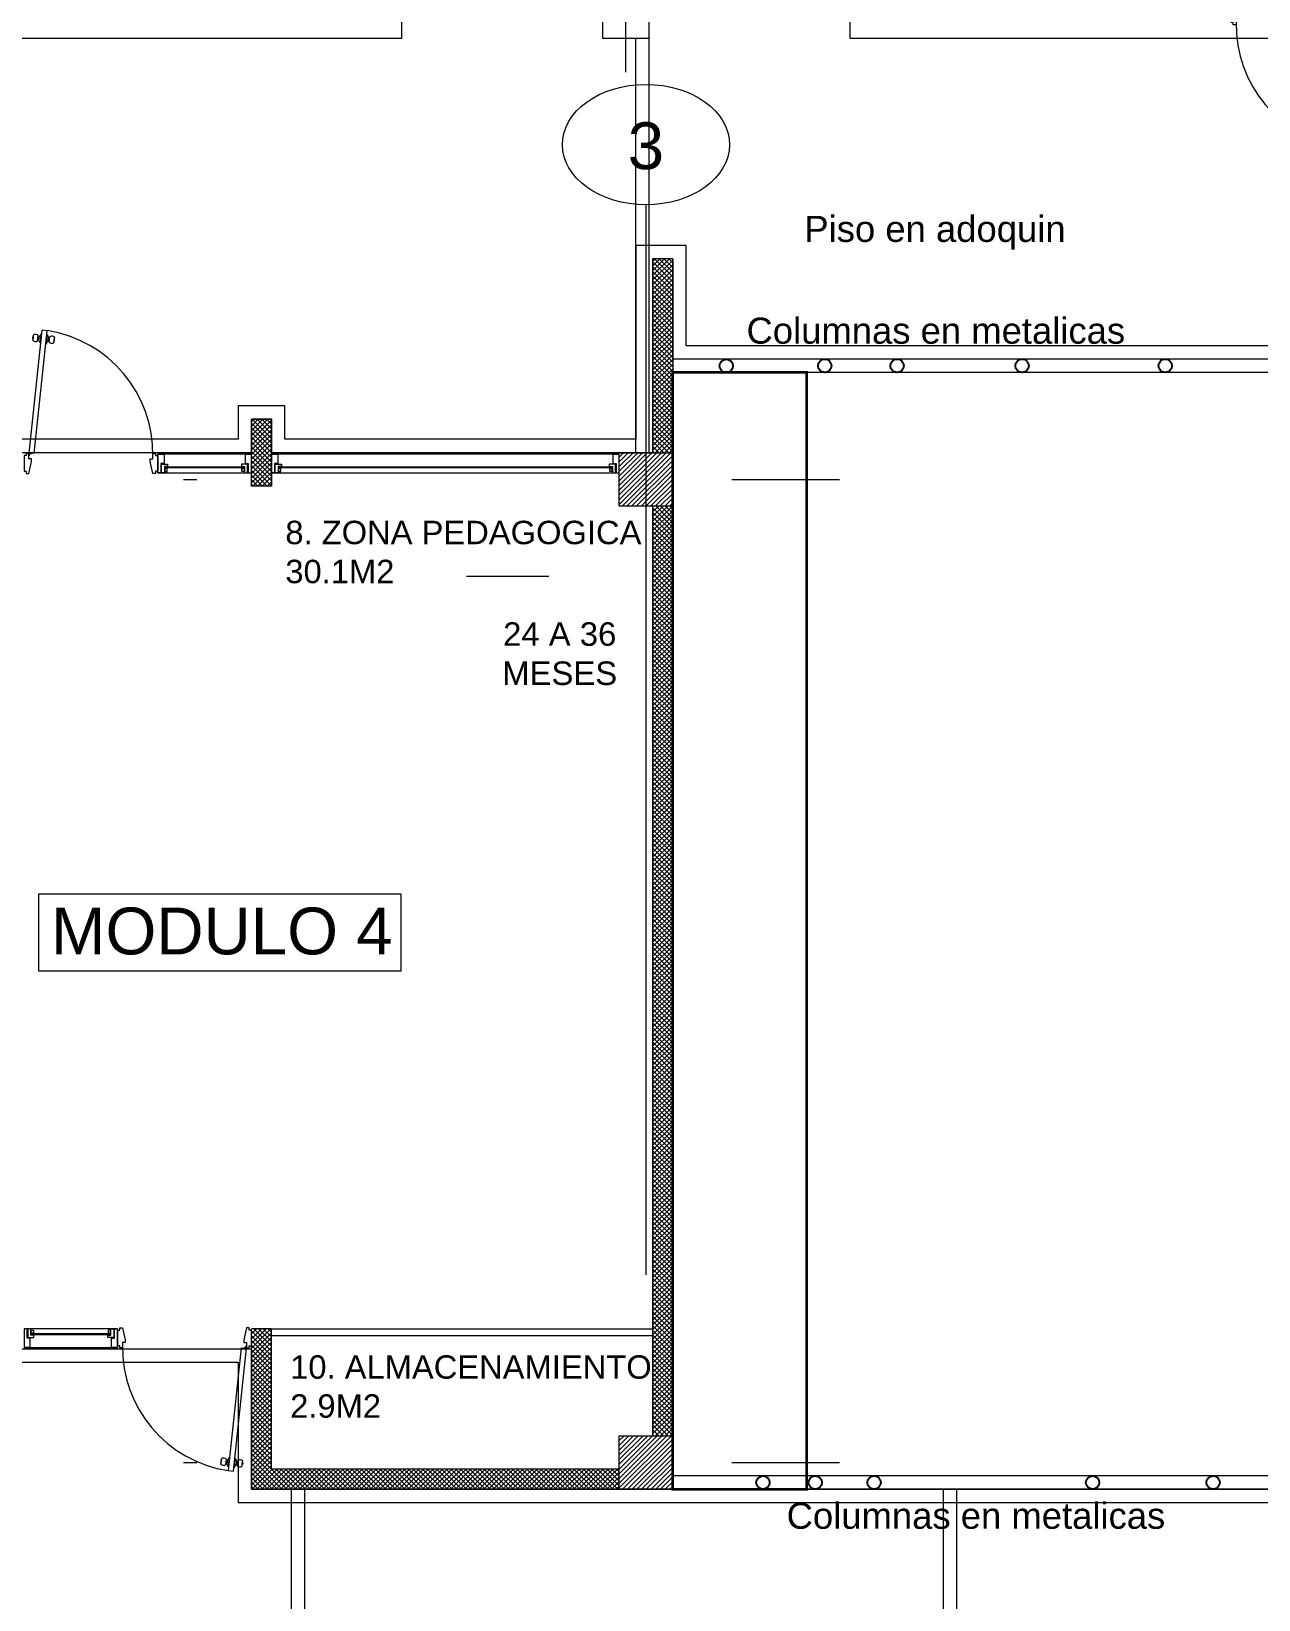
# Model space of a CAD drawing. Extents: x 98839 to 99031, y 101876 to 101926.
# Drawn here: x 98868.91 to 98878.09, y 101897.92 to 101909.65 of the extents above; entities that cross this region are included whole.
import ezdxf
from ezdxf import colors
from ezdxf.entities.mleader import LeaderData, LeaderLine
from ezdxf.enums import TextEntityAlignment as Align
from ezdxf.math import Vec2, Vec3

# ---------------------------------------------------------------- set-up
doc = ezdxf.new("R2010")
doc.units = 0
doc.header["$LTSCALE"] = 8
doc.header["$MEASUREMENT"] = 0
doc.linetypes.add('DASHDOTX2', pattern=[2, 1, -0.5, 0, -0.5])
doc.linetypes.add('HIDDEN', pattern=[0.375, 0.25, -0.125])
doc.layers.get('0').update_dxf_attribs({"linetype": 'CONTINUOUS', "lineweight": 9})
for name, color, linetype, lineweight in [('5- 0.18 (muebles fijos)', 3, 'CONTINUOUS', 18), ('A_ACHU-1', 253, 'CONTINUOUS', 0), ('A_CARP-MAD', 46, 'CONTINUOUS', 18), ('A_CARP-MET', 126, 'CONTINUOUS', 18), ('A_CLRA-YESO', 71, 'CONTINUOUS', 18), ('A_COLS', 1, 'CONTINUOUS', 20), ('A_EJES', 75, 'DASHDOTX2', 5), ('A_MUEB-ARCH', 64, 'CONTINUOUS', 15), ('A_MURO', 7, 'CONTINUOUS', 20), ('A_PISO', 250, 'CONTINUOUS', 0), ('A_PISO-ACHU', 251, 'CONTINUOUS', 0), ('A_PISO-GRAN', 250, 'CONTINUOUS', 0), ('A_PLAN-4', 4, 'CONTINUOUS', 25), ('A_PROY', 16, 'HIDDEN', 5), ('A_PUER', 134, 'CONTINUOUS', 18), ('A_TEXT', 154, 'CONTINUOUS', 0), ('A_TEXT-IDEN', 5, 'CONTINUOUS', 18), ('A_TEXT-NOTA', 53, 'CONTINUOUS', 20), ('A_TEXT-SIMB', 195, 'CONTINUOUS', 20), ('A_VENT', 124, 'CONTINUOUS', 18)]:
    doc.layers.add(name, color=color, linetype=linetype, lineweight=lineweight)
doc.styles.add('ARIAL', font='arial.ttf')
doc.styles.add('DIM', font='arial.ttf')
pattern_1 = [(45, (0, 0), (-0.0176776695297, 0.0176776695297), []), (135, (0, 0), (-0.0176776695297, -0.0176776695297), [])]

# ---------------------------------------------------------------- blocks, each defined once
blk = doc.blocks.new('EJE')
at = {"layer": 'A_TEXT-SIMB'}
blk.add_ellipse((0, 0), major_axis=(-0.625, 0), ratio=0.72, dxfattribs=at)
at = {"layer": 'A_TEXT-IDEN', "style": 'ARIAL'}
blk.add_attdef('EJE', text='', height=0.35, dxfattribs=at).set_placement((0, -0.184), align=Align.CENTER)
blk = doc.blocks.new('_Open30')
at = {"color": 0, "linetype": 'ByBlock', "lineweight": -2}
for p, q in [((-1, 0.268), (0, 0)), ((0, 0), (-1, -0.268)), ((0, 0), (-1, 0))]:
    blk.add_line(p, q, dxfattribs=at)
blk = doc.blocks.new('puerta mad 1mt')
at = {"layer": '5- 0.18 (muebles fijos)'}
blk.add_line((0.155, 0.99), (0.155, 0.99), dxfattribs=at)
at = {"layer": 'A_ACHU-1'}
for p, q in [((0.048, 0.934), (0.049, 0.946)), ((0.049, 0.946), (0.052, 0.945)), ((0.051, 0.934), (0.054, 0.96)), ((0.084, 0.916), (0.088, 0.956)), ((0.098, 0.95), (0.088, 0.951)), ((0.094, 0.918), (0.098, 0.952)), ((0.101, 0.952), (0.098, 0.952)), ((0.112, 0.969), (0.101, 0.952)), ((0.105, 0.899), (0.112, 0.969)), ((0.115, 0.968), (0.112, 0.969)), ((0.115, 0.968), (0.112, 0.969)), ((0.148, 0.894), (0.156, 0.964)), ((0.153, 0.964), (0.156, 0.964)), ((0.153, 0.964), (0.156, 0.964)), ((0.156, 0.964), (0.163, 0.946)), ((0.162, 0.91), (0.166, 0.945)), ((0.163, 0.946), (0.166, 0.945)), ((0.165, 0.943), (0.175, 0.942)), ((0.172, 0.907), (0.176, 0.947)), ((0.208, 0.918), (0.211, 0.943)), ((0.048, 0.934), (0.051, 0.934)), ((0.049, 0.92), (0.051, 0.934)), ((0.095, 0.92), (0.085, 0.921)), ((0.097, 0.917), (0.094, 0.918)), ((0.105, 0.899), (0.097, 0.917)), ((0.108, 0.899), (0.105, 0.899)), ((0.145, 0.895), (0.148, 0.894)), ((0.148, 0.894), (0.159, 0.911)), ((0.159, 0.911), (0.162, 0.91)), ((0.162, 0.913), (0.172, 0.912)), ((0.207, 0.903), (0.208, 0.918)), ((0.211, 0.917), (0.208, 0.918)), ((0.212, 0.929), (0.209, 0.929)), ((0.211, 0.917), (0.212, 0.929)), ((0.021, 0.057), (0.02, 0.057)), ((0.021, 0.074), (0.022, 0.078)), ((0.021, 0.074), (0.021, 0.057)), ((0.022, 0.076), (0.031, 0.076)), ((0.022, 0.075), (0.038, 0.074)), ((0.038, 0.075), (0.038, 0.074))]:
    blk.add_line(p, q, dxfattribs=at)
blk.add_circle((0.022, 0.075), 0.00188, dxfattribs=at)
for centre, radius, start, end in [((-0.04, 0.949), 0.0943, 341.7975, 6.2754), ((0.069, 0.941), 0.0242, 37.6393, 130.4336), ((0.192, 0.928), 0.0242, 37.6393, 130.4336), ((0.3, 0.914), 0.0943, 161.7975, 186.2754), ((0.069, 0.935), 0.0242, 217.6393, 310.4336), ((0.191, 0.922), 0.0242, 217.6393, 310.4336), ((0.022, 0.075), 0.000938, 85, 265), ((0.022, 0.075), 0.000937, 265, 85)]:
    blk.add_arc(centre, radius, start, end, dxfattribs=at)
at = {"layer": 'A_CARP-MAD'}
for points in [[(-0.017, -0.058), (0, -0.058), (0, -0.075), (0.02, -0.075), (0.04, 0.015), (0.04, 0.035), (0.02, 0.035), (0.02, 0.075), (0, 0.075), (0, 0.058), (-0.017, 0.058)], [(0.983, -0.058), (0.966, -0.058), (0.966, -0.075), (0.946, -0.075), (0.926, 0.015), (0.926, 0.035), (0.946, 0.035), (0.946, 0.075), (0.966, 0.075), (0.966, 0.058), (0.983, 0.058)]]:
    blk.add_lwpolyline(points, close=True, dxfattribs=at)
at = {"layer": 'A_PROY'}
blk.add_arc((0.016, 0.073), 0.93, 358.9025, 81.3874, dxfattribs=at)
at = {"layer": 'A_PUER'}
for p, q in [((0.022, 0.076), (0.118, 0.996)), ((0.059, 0.073), (0.156, 0.992)), ((0.156, 0.992), (0.118, 0.996)), ((0.059, 0.073), (0.022, 0.076))]:
    blk.add_line(p, q, dxfattribs=at)
blk = doc.blocks.new('*U470')
at = {"layer": 'A_CARP-MAD'}
blk.add_lwpolyline([(0.14, -0.047), (0.07, -0.047), (0.07, -0.023), (0, -0.023), (0, 0), (0.14, 0)], dxfattribs=at)
for points in [[(0, -0.028), (0.065, -0.028), (0.065, -0.074), (0.048, -0.074), (0.048, -0.051), (0, -0.051)], [(0, -0.028), (0.065, -0.028), (0.065, -0.074), (0.048, -0.074), (0.048, -0.051), (0, -0.051)], [(0.033, -0.071), (0.033, -0.054), (0.01, -0.054), (0.01, -0.071)], [(0, -2.572), (0.065, -2.572), (0.065, -2.526), (0.048, -2.526), (0.048, -2.549), (0, -2.549)], [(0, -2.577), (0, -2.6), (0.14, -2.6), (0.14, -2.553), (0.07, -2.553), (0.07, -2.577)], [(0.033, -2.529), (0.033, -2.546), (0.01, -2.546), (0.01, -2.529)]]:
    blk.add_lwpolyline(points, close=True, dxfattribs=at)
at = {"layer": 'A_CARP-MET'}
blk.add_line((0.14, -0.047), (0.14, 0), dxfattribs=at)
blk.add_lwpolyline([(0.033, -0.071), (0.033, -0.054), (0.01, -0.054), (0.01, -0.071)], close=True, dxfattribs=at)
at = {"layer": 'A_VENT'}
for p, q in [((0, -2.6), (0, 0)), ((0.14, 0), (0.14, -2.6))]:
    blk.add_line(p, q, dxfattribs=at)
blk.add_lwpolyline([(0.036, -0.054), (0.036, -2.546), (0.045, -2.546), (0.045, -0.054)], close=True, dxfattribs=at)
blk = doc.blocks.new('*U468')
at = {"layer": 'A_CARP-MAD'}
blk.add_lwpolyline([(0.14, -0.047), (0.07, -0.047), (0.07, -0.023), (0, -0.023), (0, 0), (0.14, 0)], dxfattribs=at)
for points in [[(0, -0.028), (0.065, -0.028), (0.065, -0.074), (0.048, -0.074), (0.048, -0.051), (0, -0.051)], [(0, -0.028), (0.065, -0.028), (0.065, -0.074), (0.048, -0.074), (0.048, -0.051), (0, -0.051)], [(0.033, -0.071), (0.033, -0.054), (0.01, -0.054), (0.01, -0.071)], [(0, -0.672), (0.065, -0.672), (0.065, -0.626), (0.048, -0.626), (0.048, -0.649), (0, -0.649)], [(0, -0.677), (0, -0.7), (0.14, -0.7), (0.14, -0.653), (0.07, -0.653), (0.07, -0.677)], [(0.033, -0.629), (0.033, -0.646), (0.01, -0.646), (0.01, -0.629)]]:
    blk.add_lwpolyline(points, close=True, dxfattribs=at)
at = {"layer": 'A_CARP-MET'}
blk.add_line((0.14, -0.047), (0.14, 0), dxfattribs=at)
blk.add_lwpolyline([(0.033, -0.071), (0.033, -0.054), (0.01, -0.054), (0.01, -0.071)], close=True, dxfattribs=at)
at = {"layer": 'A_VENT'}
for p, q in [((0, -0.7), (0, 0)), ((0.14, 0), (0.14, -0.7))]:
    blk.add_line(p, q, dxfattribs=at)
blk.add_lwpolyline([(0.036, -0.054), (0.036, -0.646), (0.045, -0.646), (0.045, -0.054)], close=True, dxfattribs=at)

msp = doc.modelspace()

# ---------------------------------------------------------------- hatches: boundary and pattern name
at = {"layer": 'A_CLRA-YESO', "true_color": 0xd10000}
h = msp.add_hatch(dxfattribs=at)
h.set_pattern_fill('ANSI37', color=12, scale=0.2)
h.set_pattern_definition(pattern_1)
h.paths.add_polyline_path([(98873.558, 101907.949), (98873.708, 101907.949), (98873.708, 101906.499), (98873.558, 101906.499)])
h.paths.add_polyline_path([(98873.558, 101906.099), (98873.708, 101906.099), (98873.708, 101899.149), (98873.558, 101899.149)])
h.paths.add_polyline_path([(98870.558, 101899.949), (98870.708, 101899.949), (98870.708, 101898.899), (98873.308, 101898.899), (98873.308, 101898.749), (98870.558, 101898.749)])
h = msp.add_hatch(dxfattribs=at)
h.set_pattern_fill('ANSI37', color=12, scale=0.2)
h.set_pattern_definition(pattern_1)
h.paths.add_polyline_path([(98864.308, 101899.949), (98864.458, 101899.949), (98864.458, 101898.749), (98861.708, 101898.749), (98861.708, 101898.899), (98864.308, 101898.899)])
h.paths.add_polyline_path([(98861.308, 101906.099), (98861.458, 101906.099), (98861.458, 101899.149), (98861.308, 101899.149)])
h.paths.add_polyline_path([(98864.308, 101906.749), (98864.458, 101906.749), (98864.458, 101906.249), (98864.308, 101906.249)])
h.paths.add_polyline_path([(98870.558, 101906.749), (98870.708, 101906.749), (98870.708, 101906.249), (98870.558, 101906.249)])
at = {"layer": 'A_PISO-ACHU'}
h = msp.add_hatch(dxfattribs=at)
h.set_pattern_fill('ANSI31', color=256, scale=0.2)
h.set_pattern_definition([(45, (-164.107538, 0), (-0.0176776695297, 0.0176776695297), [])])
h.paths.add_polyline_path([(98873.708, 101898.749), (98873.308, 101898.749), (98873.308, 101899.149), (98873.708, 101899.149)])
h.paths.add_polyline_path([(98873.708, 101906.099), (98873.308, 101906.099), (98873.308, 101906.499), (98873.708, 101906.499)])
h.paths.add_polyline_path([(98867.708, 101906.099), (98867.308, 101906.099), (98867.308, 101906.499), (98867.708, 101906.499)])

# ---------------------------------------------------------------- linework, layer by layer
at = {"color": 2, "true_color": 0xf1eb1f, "const_width": 0.02}
msp.add_lwpolyline([(98873.708, 101907.099), (98874.711, 101907.099), (98874.711, 101898.749), (98873.708, 101898.749)], close=True, dxfattribs=at)
at = {"layer": 'A_COLS'}
for points in [[(98873.708, 101906.099), (98873.308, 101906.099), (98873.308, 101906.499), (98873.708, 101906.499)], [(98873.708, 101898.749), (98873.308, 101898.749), (98873.308, 101899.149), (98873.708, 101899.149)]]:
    msp.add_lwpolyline(points, close=True, dxfattribs=at)
at = {"layer": 'A_EJES'}
for p, q in [((98873.358, 101909.345), (98873.358, 101922.825)), ((98873.508, 101908.353), (98873.508, 101897.988)), ((98841.95, 101906.299), (98874.955, 101906.299)), ((98841.95, 101898.949), (98874.955, 101898.949))]:
    msp.add_line(p, q, dxfattribs=at)
at = {"layer": 'A_MUEB-ARCH'}
for p, q in [((98870.708, 101899.949), (98873.558, 101899.949)), ((98870.708, 101899.899), (98873.558, 101899.899))]:
    msp.add_line(p, q, dxfattribs=at)
at = {"layer": 'A_MURO'}
for p, q in [((98873.708, 101907.949), (98873.558, 101907.949)), ((98873.558, 101907.949), (98873.558, 101906.499)), ((98873.708, 101907.949), (98873.708, 101898.749)), ((98873.558, 101906.099), (98873.558, 101899.149)), ((98870.558, 101898.749), (98870.558, 101899.949)), ((98870.708, 101899.949), (98870.558, 101899.949)), ((98870.708, 101898.899), (98870.708, 101899.949)), ((98873.308, 101898.899), (98870.708, 101898.899)), ((98873.708, 101898.749), (98870.558, 101898.749))]:
    msp.add_line(p, q, dxfattribs=at)
msp.add_lwpolyline([(98870.558, 101906.749), (98870.708, 101906.749), (98870.708, 101906.249), (98870.558, 101906.249)], close=True, dxfattribs=at)
at = {"layer": 'A_PISO'}
for p, q in [((98878.585, 101907.199), (98873.708, 101907.199)), ((98878.485, 101907.099), (98873.708, 101907.099)), ((98878.485, 101898.849), (98873.708, 101898.849)), ((98878.585, 101898.749), (98873.708, 101898.749))]:
    msp.add_line(p, q, dxfattribs=at)
at = {"layer": 'A_PISO-GRAN', "ltscale": 0.333}
for points in [[(98847.206, 101909.599), (98856.083, 101909.599), (98856.083, 101910.66), (98857.583, 101910.66), (98857.583, 101909.599), (98857.933, 101909.599), (98857.933, 101910.66), (98859.433, 101910.66), (98859.433, 101909.599), (98864.233, 101909.599), (98864.233, 101910.649), (98866.883, 101910.649), (98866.883, 101909.599), (98871.683, 101909.599), (98871.683, 101910.66), (98873.183, 101910.66), (98873.183, 101909.599), (98873.533, 101909.599), (98873.533, 101910.66), (98875.033, 101910.66), (98875.033, 101909.599), (98880.985, 101909.599)], [(98873.433, 101906.499), (98873.433, 101909.599)], [(98873.533, 101906.499), (98873.533, 101909.599)], [(98878.685, 101907.299), (98873.808, 101907.299), (98873.808, 101908.049), (98873.433, 101908.049), (98873.433, 101906.599), (98870.808, 101906.599), (98870.808, 101906.849), (98870.458, 101906.849), (98870.458, 101906.599), (98864.558, 101906.599), (98864.558, 101906.849), (98864.208, 101906.849), (98864.208, 101906.599), (98856.608, 101906.599), (98856.608, 101906.849), (98856.258, 101906.849), (98856.258, 101906.589), (98850.358, 101906.589)], [(98878.585, 101907.199), (98873.708, 101907.199), (98873.708, 101907.949), (98873.558, 101907.949), (98873.558, 101906.499), (98870.708, 101906.499), (98870.708, 101906.749), (98870.558, 101906.749), (98870.558, 101906.499), (98864.458, 101906.499), (98864.458, 101906.749), (98864.308, 101906.749), (98864.308, 101906.499), (98856.508, 101906.499), (98856.508, 101906.749), (98856.358, 101906.749), (98856.358, 101906.489), (98850.258, 101906.489)], [(98847.108, 101893.055), (98847.108, 101898.749), (98850.258, 101898.749), (98850.258, 101899.799), (98852.783, 101899.799), (98852.783, 101898.749), (98853.383, 101898.749), (98853.383, 101899.799), (98856.358, 101899.799), (98856.358, 101898.749), (98864.458, 101898.749), (98864.458, 101899.81), (98867.433, 101899.799), (98867.433, 101898.749), (98868.033, 101898.749), (98868.033, 101899.799), (98870.558, 101899.799), (98870.558, 101898.749), (98878.585, 101898.749)], [(98847.208, 101893.155), (98847.208, 101898.649), (98850.358, 101898.649), (98850.358, 101899.71), (98852.683, 101899.71), (98852.683, 101898.649), (98853.483, 101898.649), (98853.483, 101899.699), (98856.258, 101899.699), (98856.258, 101898.649), (98864.558, 101898.649), (98864.558, 101899.709), (98867.333, 101899.7), (98867.333, 101898.649), (98868.133, 101898.649), (98868.133, 101899.699), (98870.458, 101899.699), (98870.458, 101898.649), (98878.685, 101898.649)], [(98870.858, 101896.099), (98870.858, 101898.749)], [(98870.958, 101896.099), (98870.958, 101898.749)], [(98875.733, 101895.999), (98875.733, 101898.749)], [(98875.833, 101895.999), (98875.833, 101898.749)]]:
    msp.add_lwpolyline(points, dxfattribs=at)
at = {"layer": 'A_PLAN-4'}
for centre in [(98874.109, 101907.148), (98874.845, 101907.149), (98875.386, 101907.149), (98876.321, 101907.149), (98877.391, 101907.149), (98874.383, 101898.799), (98874.774, 101898.799), (98875.214, 101898.799), (98876.848, 101898.799), (98877.749, 101898.799)]:
    msp.add_circle(centre, 0.05, dxfattribs=at)
at = {"layer": 'A_TEXT'}
msp.add_lwpolyline([(98872.167, 101905.577), (98872.781, 101905.577)], dxfattribs=at)
msp.add_lwpolyline([(98868.968, 101903.2), (98871.675, 101903.2), (98871.675, 101902.623), (98868.968, 101902.623)], close=True, dxfattribs=at)

# ---------------------------------------------------------------- block references
msp.add_blockref('EJE', (98873.508, 101908.803)).add_auto_attribs({'EJE': '3'})
at = {"layer": 'A_PUER', "rotation": 179.9999999927808}
msp.add_blockref('puerta mad 1mt', (98878.866, 101909.774), dxfattribs=at)
at = {"layer": 'A_PUER', "extrusion": (0, 0, -1), "xscale": -1, "zscale": -1}
msp.add_blockref('puerta mad 1mt', (-98868.875, 101906.419), dxfattribs=at)
at = {"layer": 'A_PUER', "extrusion": (0, 0, -1), "xscale": -1, "zscale": -1, "rotation": 180}
msp.add_blockref('puerta mad 1mt', (-98870.541, 101899.88), dxfattribs=at)
at = {"layer": 'A_VENT', "xscale": -1}
for name, p, rotation in [('*U468', (98870.558, 101906.349), 270), ('*U470', (98873.308, 101906.349), 270), ('*U468', (98868.858, 101899.949), 90)]:
    msp.add_blockref(name, p, dxfattribs=dict(at, rotation=rotation))

# ---------------------------------------------------------------- texts
at = {"layer": 'A_TEXT', "attachment_point": 1, "style": 'DIM'}
for s, insert, char_height, width in [('8. ZONA PEDAGOGICA\\P30.1M2', (98870.812, 101905.99), 0.175, 4.32167), ('\\pxqc;24 A 36 \\PMESES', (98871.563, 101905.231), 0.1758, 2.60057), ('MODULO 4', (98869.06, 101903.098), 0.35, 4.96429), ('10. ALMACENAMIENTO\\P2.9M2', (98870.848, 101899.75), 0.175, 4.32167)]:
    msp.add_mtext(s, dxfattribs=dict(at, insert=insert, char_height=char_height, width=width))

# ---------------------------------------------------------------- leaders
at = {"layer": 'A_TEXT-NOTA'}
ml = msp.add_multileader_mtext('Standard', dxfattribs=at)
ml.set_content('{\\fArial|b0|i0|c0|p32;Piso en adoquin }', color=256, style='ARIAL')
ml.set_leader_properties(color=256, linetype='ByLayer', lineweight=-1)
ml.set_arrow_properties(name='OPEN30')
ml.build(insert=Vec2(0, 0))
ml.multileader.update_dxf_attribs({"leader_type": 0, "dogleg_length": 0.78, "arrow_head_size": 0.195})
ctx = ml.context
ctx.base_point, ctx.char_height, ctx.arrow_head_size, ctx.landing_gap_size, ctx.plane_origin = Vec3(98874.641, 101908.145), 0.195, 0.195, 0.09, Vec3(98872.676, 101905.454)
ctx.text_align_type = 2
notes = []
notes.append((ctx, [(0, (1, 1, 0), (98874.25, 101908.145), (1, 0), 0.391, [(0, [(98873.801, 101907.722)], 0, [])])]))
ctx.mtext.insert, ctx.mtext.width, ctx.mtext.alignment, ctx.mtext.flow_direction = Vec3(98876.646, 101908.27), 3.45002, 3, 5
ml = msp.add_multileader_mtext('Standard', dxfattribs=at)
ml.set_content('{\\fArial|b0|i0|c0|p32;Columnas en metalicas}', color=256, style='ARIAL')
ml.set_leader_properties(color=256, linetype='ByLayer', lineweight=-1)
ml.set_arrow_properties(name='OPEN30')
ml.build(insert=Vec2(0, 0))
ml.multileader.update_dxf_attribs({"leader_type": 0, "dogleg_length": 0.78, "arrow_head_size": 0.195})
ctx = ml.context
ctx.base_point, ctx.char_height, ctx.arrow_head_size, ctx.landing_gap_size, ctx.plane_origin = Vec3(98874.193, 101907.41), 0.195, 0.195, 0.09, Vec3(98872.286, 101904.894)
ctx.text_align_type = 2
notes.append((ctx, [(0, (1, 1, 0), (98873.802, 101907.41), (1, 0), 0.391, [(0, [(98873.411, 101908.054)], 0, [])])]))
ctx.mtext.insert, ctx.mtext.width, ctx.mtext.alignment, ctx.mtext.flow_direction = Vec3(98877.091, 101907.509), 3.45002, 3, 5
ml = msp.add_multileader_mtext('Standard', dxfattribs=at)
ml.set_content('{\\fArial|b0|i0|c0|p32;Columnas en metalicas}', color=256, style='ARIAL')
ml.set_leader_properties(color=256, linetype='ByLayer', lineweight=-1)
ml.set_arrow_properties(name='OPEN30')
ml.build(insert=Vec2(0, 0))
ml.multileader.update_dxf_attribs({"leader_type": 0, "dogleg_length": 0.78, "arrow_head_size": 0.195})
ctx = ml.context
ctx.base_point, ctx.char_height, ctx.arrow_head_size, ctx.landing_gap_size, ctx.plane_origin = Vec3(98874.494, 101898.549), 0.195, 0.195, 0.09, Vec3(98872.587, 101896.033)
ctx.text_align_type = 2
notes.append((ctx, [(0, (1, 1, 0), (98874.103, 101898.549), (1, 0), 0.391, [(0, [(98873.712, 101899.193)], 0, [])])]))
ctx.mtext.insert, ctx.mtext.width, ctx.mtext.alignment, ctx.mtext.flow_direction = Vec3(98877.391, 101898.648), 3.45002, 3, 5
for ctx, leaders in notes:
    for number, flags, end, landing, length, lines in leaders:
        leader = LeaderData()
        leader.index, (leader.has_last_leader_line, leader.has_dogleg_vector, leader.attachment_direction) = number, flags
        leader.last_leader_point, leader.dogleg_vector, leader.dogleg_length = Vec3(end), Vec3(landing), length
        for number, points, colour, breaks in lines:
            line = LeaderLine()
            line.index, line.vertices, line.color, line.breaks = number, Vec3.list(points), colors.encode_raw_color(colour), breaks
            leader.lines.append(line)
        ctx.leaders.append(leader)

doc.saveas('drawing.dxf')
